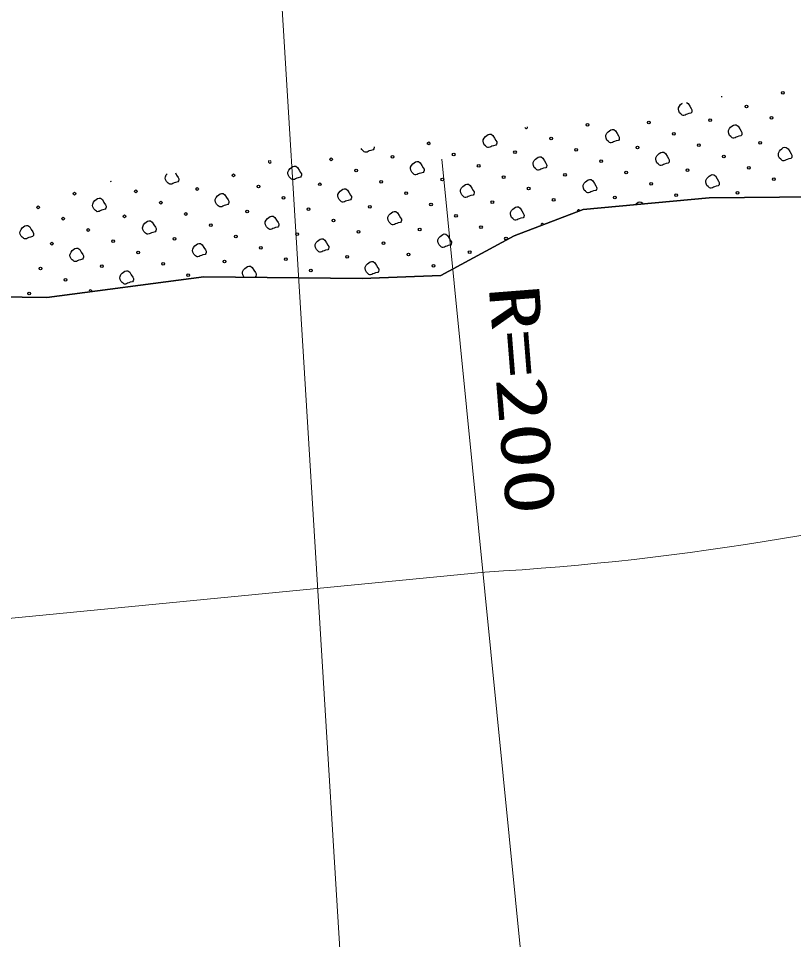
# Model space of a CAD drawing. Units: millimetres, scale not verified. Extents: x 40000 to 680000, y 20000 to 380000.
# Drawn here: x 221210 to 249459, y 281058 to 314648 of the extents above; entities that cross this region are included whole.
import ezdxf
from ezdxf.enums import TextEntityAlignment as Align

# ---------------------------------------------------------------- set-up
doc = ezdxf.new("R2010")
doc.units = ezdxf.units.MM
doc.header["$LTSCALE"] = 1000
doc.layers.add('M-BGD', color=7, linetype='Continuous', lineweight=25)
doc.layers.add('M-BGD-HTXT', color=7, linetype='Continuous', lineweight=13)
doc.styles.add('ＭＳ ゴシック', font='')
doc.styles.get('ＭＳ ゴシック').set_extended_font_data('MS Gothic')

msp = doc.modelspace()

# ---------------------------------------------------------------- linework, layer by layer
at = {"layer": 'M-BGD'}
for p, q in [((241786, 307678), (246383, 308106)), ((246383, 308106), (241786, 307678)), ((246383, 308106), (252163, 308159)), ((252163, 308159), (246383, 308106)), ((248313, 308126), (248343, 308124)), ((239273, 306716), (241786, 307678)), ((241786, 307678), (239273, 306716)), ((236600, 305272), (239273, 306716)), ((239273, 306716), (236600, 305272)), ((222248, 304470), (227968, 305219)), ((227968, 305219), (222248, 304470)), ((227968, 305219), (233742, 305165)), ((233742, 305165), (227968, 305219)), ((233742, 305165), (236600, 305272)), ((236600, 305272), (233742, 305165)), ((215506, 304577), (222248, 304470)), ((222248, 304470), (215506, 304577))]:
    msp.add_line(p, q, dxfattribs=at)
for points in [[(245373, 311143), (245346, 311167), (245305, 311208), (245272, 311279), (245262, 311335), (245265, 311383), (245299, 311454), (245344, 311506), (245392, 311545), (245414, 311562)], [(245562, 311587), (245616, 311549), (245673, 311445), (245727, 311360), (245755, 311310), (245756, 311272), (245748, 311231), (245720, 311194), (245640, 311175), (245583, 311158), (245541, 311139), (245503, 311115), (245458, 311107), (245431, 311105), (245399, 311120), (245373, 311143)], [(233788, 309803), (233761, 309828), (233720, 309869), (233705, 309902)], [(234170, 309963), (234171, 309932), (234164, 309892), (234135, 309855), (234055, 309836), (233998, 309819), (233956, 309800), (233918, 309776), (233874, 309768), (233846, 309766), (233814, 309780), (233788, 309803)], [(226672, 308636), (226645, 308660), (226604, 308701), (226571, 308773), (226561, 308828), (226564, 308876), (226599, 308947), (226626, 308979)], [(226929, 309018), (226973, 308938), (227026, 308853), (227054, 308804), (227055, 308765), (227048, 308724), (227019, 308687), (226939, 308668), (226883, 308651), (226840, 308632), (226802, 308608), (226758, 308600), (226730, 308598), (226698, 308613), (226672, 308636)], [(243687, 307855), (243694, 307863), (243741, 307901), (243792, 307942), (243844, 307955), (243901, 307951), (243966, 307905), (243979, 307882)], [(229446, 305205), (229422, 305229), (229389, 305300), (229379, 305356), (229382, 305403), (229417, 305475), (229462, 305527), (229510, 305565), (229560, 305606), (229612, 305619), (229669, 305615), (229734, 305570), (229791, 305466), (229844, 305381), (229873, 305331), (229874, 305292), (229866, 305252), (229837, 305215), (229783, 305202)]]:
    msp.add_lwpolyline(points, dxfattribs=at)
for points in [[(247195, 310317), (247168, 310342), (247127, 310383), (247094, 310454), (247083, 310510), (247087, 310557), (247121, 310629), (247166, 310681), (247214, 310719), (247264, 310760), (247316, 310773), (247373, 310769), (247438, 310724), (247495, 310620), (247549, 310535), (247577, 310485), (247578, 310446), (247570, 310405), (247541, 310369), (247461, 310350), (247405, 310332), (247363, 310314), (247325, 310290), (247280, 310282), (247253, 310280), (247221, 310294)], [(238257, 309975), (238230, 309999), (238189, 310041), (238156, 310112), (238146, 310167), (238149, 310215), (238184, 310286), (238228, 310339), (238276, 310377), (238326, 310417), (238378, 310430), (238436, 310427), (238500, 310381), (238558, 310277), (238611, 310192), (238639, 310143), (238640, 310104), (238632, 310063), (238604, 310026), (238524, 310007), (238467, 309990), (238425, 309971), (238387, 309947), (238343, 309939), (238315, 309937), (238283, 309952)], [(242726, 310146), (242699, 310170), (242658, 310212), (242625, 310283), (242615, 310339), (242618, 310386), (242652, 310458), (242697, 310510), (242745, 310548), (242795, 310589), (242847, 310602), (242905, 310598), (242969, 310552), (243026, 310448), (243080, 310363), (243108, 310314), (243109, 310275), (243101, 310234), (243073, 310197), (242992, 310179), (242936, 310161), (242894, 310143), (242856, 310119), (242811, 310110), (242784, 310108), (242752, 310123)], [(244548, 309321), (244521, 309345), (244479, 309387), (244447, 309458), (244436, 309513), (244439, 309561), (244474, 309632), (244519, 309685), (244567, 309723), (244617, 309763), (244669, 309776), (244726, 309773), (244791, 309727), (244848, 309623), (244901, 309538), (244930, 309489), (244931, 309450), (244923, 309409), (244894, 309372), (244814, 309353), (244758, 309336), (244715, 309317), (244678, 309293), (244633, 309285), (244605, 309283), (244574, 309298)], [(249017, 309492), (248989, 309516), (248948, 309558), (248915, 309629), (248905, 309685), (248908, 309732), (248943, 309804), (248988, 309856), (249035, 309894), (249086, 309935), (249138, 309948), (249195, 309944), (249260, 309898), (249317, 309794), (249370, 309709), (249398, 309660), (249400, 309621), (249392, 309580), (249363, 309543), (249283, 309525), (249227, 309507), (249184, 309489), (249146, 309465), (249102, 309456), (249074, 309454), (249043, 309469)], [(235610, 308978), (235583, 309003), (235542, 309044), (235509, 309115), (235499, 309171), (235502, 309218), (235537, 309290), (235581, 309342), (235629, 309380), (235679, 309421), (235731, 309434), (235789, 309430), (235853, 309384), (235910, 309280), (235964, 309196), (235992, 309146), (235993, 309107), (235985, 309066), (235957, 309029), (235877, 309011), (235820, 308993), (235778, 308975), (235740, 308951), (235695, 308943), (235668, 308941), (235636, 308955)], [(240079, 309149), (240052, 309174), (240011, 309215), (239978, 309286), (239968, 309342), (239971, 309390), (240005, 309461), (240050, 309513), (240098, 309552), (240148, 309592), (240200, 309605), (240258, 309601), (240322, 309556), (240379, 309452), (240433, 309367), (240461, 309317), (240462, 309279), (240454, 309238), (240426, 309201), (240345, 309182), (240289, 309165), (240247, 309146), (240209, 309122), (240164, 309114), (240137, 309112), (240105, 309126)], [(231141, 308807), (231114, 308831), (231073, 308873), (231040, 308944), (231030, 309000), (231033, 309047), (231068, 309119), (231112, 309171), (231160, 309209), (231210, 309250), (231262, 309262), (231320, 309259), (231385, 309213), (231442, 309109), (231495, 309024), (231523, 308975), (231524, 308936), (231517, 308895), (231488, 308858), (231408, 308840), (231351, 308822), (231309, 308803), (231271, 308780), (231227, 308771), (231199, 308769), (231167, 308784)], [(241901, 308324), (241874, 308349), (241832, 308390), (241799, 308461), (241789, 308517), (241792, 308564), (241827, 308636), (241872, 308688), (241920, 308726), (241970, 308767), (242022, 308780), (242079, 308776), (242144, 308730), (242201, 308627), (242254, 308542), (242283, 308492), (242284, 308453), (242276, 308412), (242247, 308375), (242167, 308357), (242111, 308339), (242068, 308321), (242031, 308297), (241986, 308289), (241958, 308287), (241927, 308301)], [(246370, 308495), (246342, 308520), (246301, 308561), (246268, 308632), (246258, 308688), (246261, 308736), (246296, 308807), (246341, 308859), (246388, 308898), (246439, 308938), (246491, 308951), (246548, 308947), (246613, 308902), (246670, 308798), (246723, 308713), (246751, 308663), (246753, 308625), (246745, 308584), (246716, 308547), (246636, 308528), (246580, 308511), (246537, 308492), (246499, 308468), (246455, 308460), (246427, 308458), (246396, 308472)], [(232963, 307982), (232936, 308006), (232895, 308047), (232862, 308119), (232852, 308174), (232855, 308222), (232889, 308293), (232934, 308346), (232982, 308384), (233032, 308424), (233084, 308437), (233142, 308433), (233206, 308388), (233263, 308284), (233317, 308199), (233345, 308150), (233346, 308111), (233338, 308070), (233310, 308033), (233229, 308014), (233173, 307997), (233131, 307978), (233093, 307954), (233048, 307946), (233021, 307944), (232989, 307959)], [(237432, 308153), (237405, 308177), (237364, 308219), (237331, 308290), (237320, 308346), (237324, 308393), (237358, 308465), (237403, 308517), (237451, 308555), (237501, 308596), (237553, 308608), (237611, 308605), (237675, 308559), (237732, 308455), (237786, 308370), (237814, 308321), (237815, 308282), (237807, 308241), (237778, 308204), (237698, 308186), (237642, 308168), (237600, 308149), (237562, 308126), (237517, 308117), (237490, 308115), (237458, 308130)], [(224025, 307639), (223998, 307663), (223957, 307705), (223924, 307776), (223914, 307832), (223917, 307879), (223952, 307951), (223997, 308003), (224044, 308041), (224094, 308082), (224147, 308095), (224204, 308091), (224269, 308045), (224326, 307941), (224379, 307856), (224407, 307807), (224408, 307768), (224401, 307727), (224372, 307690), (224292, 307672), (224236, 307654), (224193, 307636), (224155, 307612), (224111, 307603), (224083, 307601), (224051, 307616)], [(228494, 307810), (228467, 307835), (228426, 307876), (228393, 307947), (228383, 308003), (228386, 308050), (228421, 308122), (228465, 308174), (228513, 308212), (228563, 308253), (228615, 308266), (228673, 308262), (228737, 308217), (228795, 308113), (228848, 308028), (228876, 307978), (228877, 307939), (228869, 307899), (228841, 307862), (228761, 307843), (228704, 307825), (228662, 307807), (228624, 307783), (228580, 307775), (228552, 307773), (228520, 307787)], [(239254, 307328), (239226, 307352), (239185, 307394), (239152, 307465), (239142, 307520), (239145, 307568), (239180, 307639), (239225, 307692), (239272, 307730), (239323, 307770), (239375, 307783), (239432, 307779), (239497, 307734), (239554, 307630), (239607, 307545), (239635, 307496), (239637, 307457), (239629, 307416), (239600, 307379), (239520, 307360), (239464, 307343), (239421, 307324), (239383, 307300), (239339, 307292), (239311, 307290), (239280, 307305)], [(230316, 306985), (230289, 307009), (230248, 307051), (230215, 307122), (230205, 307178), (230208, 307225), (230242, 307297), (230287, 307349), (230335, 307387), (230385, 307428), (230437, 307441), (230495, 307437), (230559, 307391), (230616, 307287), (230670, 307202), (230698, 307153), (230699, 307114), (230691, 307073), (230663, 307036), (230582, 307018), (230526, 307000), (230484, 306982), (230446, 306958), (230401, 306949), (230374, 306948), (230342, 306962)], [(234785, 307156), (234758, 307181), (234716, 307222), (234684, 307293), (234673, 307349), (234677, 307396), (234711, 307468), (234756, 307520), (234804, 307559), (234854, 307599), (234906, 307612), (234963, 307608), (235028, 307563), (235085, 307459), (235139, 307374), (235167, 307324), (235168, 307285), (235160, 307245), (235131, 307208), (235051, 307189), (234995, 307171), (234952, 307153), (234915, 307129), (234870, 307121), (234843, 307119), (234811, 307133)], [(221378, 306643), (221351, 306667), (221310, 306708), (221277, 306779), (221267, 306835), (221270, 306883), (221305, 306954), (221349, 307006), (221397, 307045), (221447, 307085), (221500, 307098), (221557, 307094), (221622, 307049), (221679, 306945), (221732, 306860), (221760, 306810), (221761, 306772), (221754, 306731), (221725, 306694), (221645, 306675), (221588, 306658), (221546, 306639), (221508, 306615), (221464, 306607), (221436, 306605), (221404, 306620)], [(225847, 306814), (225820, 306838), (225779, 306880), (225746, 306951), (225736, 307006), (225739, 307054), (225774, 307126), (225818, 307178), (225866, 307216), (225916, 307257), (225968, 307269), (226026, 307266), (226090, 307220), (226147, 307116), (226201, 307031), (226229, 306982), (226230, 306943), (226222, 306902), (226194, 306865), (226114, 306847), (226057, 306829), (226015, 306810), (225977, 306787), (225932, 306778), (225905, 306776), (225873, 306791)], [(236607, 306331), (236579, 306355), (236538, 306397), (236505, 306468), (236495, 306524), (236498, 306571), (236533, 306643), (236578, 306695), (236625, 306733), (236676, 306774), (236728, 306787), (236785, 306783), (236850, 306737), (236907, 306633), (236960, 306549), (236988, 306499), (236990, 306460), (236982, 306419), (236953, 306382), (236873, 306364), (236817, 306346), (236774, 306328), (236736, 306304), (236692, 306295), (236664, 306294), (236633, 306308)], [(227669, 305989), (227642, 306013), (227601, 306054), (227568, 306125), (227558, 306181), (227561, 306229), (227595, 306300), (227640, 306352), (227688, 306391), (227738, 306431), (227790, 306444), (227848, 306440), (227912, 306395), (227969, 306291), (228023, 306206), (228051, 306157), (228052, 306118), (228044, 306077), (228016, 306040), (227935, 306021), (227879, 306004), (227837, 305985), (227799, 305961), (227754, 305953), (227727, 305951), (227695, 305966)], [(232138, 306160), (232111, 306184), (232069, 306226), (232037, 306297), (232026, 306353), (232029, 306400), (232064, 306472), (232109, 306524), (232157, 306562), (232207, 306603), (232259, 306615), (232316, 306612), (232381, 306566), (232438, 306462), (232491, 306377), (232520, 306328), (232521, 306289), (232513, 306248), (232484, 306211), (232404, 306193), (232348, 306175), (232305, 306156), (232268, 306133), (232223, 306124), (232195, 306122), (232164, 306137)], [(223200, 305817), (223173, 305842), (223132, 305883), (223099, 305954), (223089, 306010), (223092, 306057), (223127, 306129), (223171, 306181), (223219, 306219), (223269, 306260), (223321, 306273), (223379, 306269), (223443, 306224), (223500, 306120), (223554, 306035), (223582, 305985), (223583, 305946), (223575, 305905), (223547, 305869), (223467, 305850), (223410, 305832), (223368, 305814), (223330, 305790), (223285, 305782), (223258, 305780), (223226, 305794)], [(233960, 305335), (233932, 305359), (233891, 305400), (233858, 305471), (233848, 305527), (233851, 305575), (233886, 305646), (233931, 305698), (233978, 305737), (234029, 305777), (234081, 305790), (234138, 305786), (234203, 305741), (234260, 305637), (234313, 305552), (234341, 305503), (234343, 305464), (234335, 305423), (234306, 305386), (234226, 305367), (234170, 305350), (234127, 305331), (234089, 305307), (234045, 305299), (234017, 305297), (233986, 305312)], [(225022, 304992), (224995, 305016), (224954, 305058), (224921, 305129), (224910, 305185), (224914, 305232), (224948, 305304), (224993, 305356), (225041, 305394), (225091, 305435), (225143, 305448), (225200, 305444), (225265, 305398), (225322, 305294), (225376, 305209), (225404, 305160), (225405, 305121), (225397, 305080), (225368, 305043), (225288, 305025), (225232, 305007), (225190, 304989), (225152, 304965), (225107, 304956), (225080, 304954), (225048, 304969)]]:
    msp.add_lwpolyline(points, close=True, dxfattribs=at)
for centre in [(249070, 311932), (247746, 311433), (248657, 311021), (241954, 310764), (244188, 310849), (246423, 310935), (245099, 310437), (236161, 310094), (240630, 310265), (246010, 310024), (248244, 310110), (237072, 309682), (239307, 309767), (241541, 309853), (243776, 309939), (232603, 309510), (234838, 309596), (242452, 309440), (246921, 309612), (233514, 309098), (237983, 309269), (243363, 309028), (245597, 309113), (247832, 309199), (229045, 308926), (234425, 308685), (236660, 308771), (238894, 308856), (241129, 308942), (248743, 308786), (225488, 308342), (227722, 308428), (229956, 308514), (232191, 308599), (239805, 308444), (244274, 308615), (223253, 308257), (230867, 308101), (235336, 308272), (240716, 308031), (242950, 308117), (245185, 308202), (247419, 308288), (221930, 307759), (226398, 307930), (231778, 307689), (234013, 307774), (236247, 307860), (238481, 307945), (222840, 307346), (225075, 307432), (227309, 307517), (229544, 307603), (237158, 307447), (228220, 307105), (232689, 307276), (238069, 307035), (223751, 306933), (229131, 306692), (231366, 306778), (233600, 306863), (235834, 306949), (238980, 306622), (222428, 306435), (224662, 306521), (226897, 306606), (234511, 306451), (225573, 306108), (230042, 306279), (233187, 305952), (235422, 306038), (237656, 306124), (226484, 305695), (228719, 305781), (230953, 305867), (236333, 305625), (222015, 305524), (224250, 305610), (227395, 305283), (231864, 305454), (222926, 305112), (221603, 304613)]:
    msp.add_circle(centre, 49.8, dxfattribs=at)
for centre, start, end in [((246835, 311846), 257.5072, 301.4167), ((239719, 310678), 177.7939, 17.0688), ((230369, 309425), 130.0326, 64.83), ((224577, 308755), 248.0116, 306.8511), ((241627, 307618), 19.492, 202.4151), ((240303, 307120), 10.2288, 211.6784), ((223837, 304699), 343.1494, 211.7585)]:
    msp.add_arc(centre, 49.8, start, end, dxfattribs=at)
at = {"layer": 'M-BGD-HTXT'}
for p, q in [((233760, 267061), (230680, 317292)), ((241114, 264598), (236640, 309519)), ((214690, 292168), (238208, 294457))]:
    msp.add_line(p, q, dxfattribs=at)
msp.add_arc((232314, 395295), 101011, 273.34537, 298.09482, dxfattribs=at)

# ---------------------------------------------------------------- texts
at = {"layer": 'M-BGD-HTXT', "style": 'ＭＳ ゴシック', "width": 1.35}
msp.add_text('R=200', height=1833, rotation=274.5, dxfattribs=at).set_placement((237799, 304830), align=Align.BOTTOM_LEFT)

doc.saveas('drawing.dxf')
